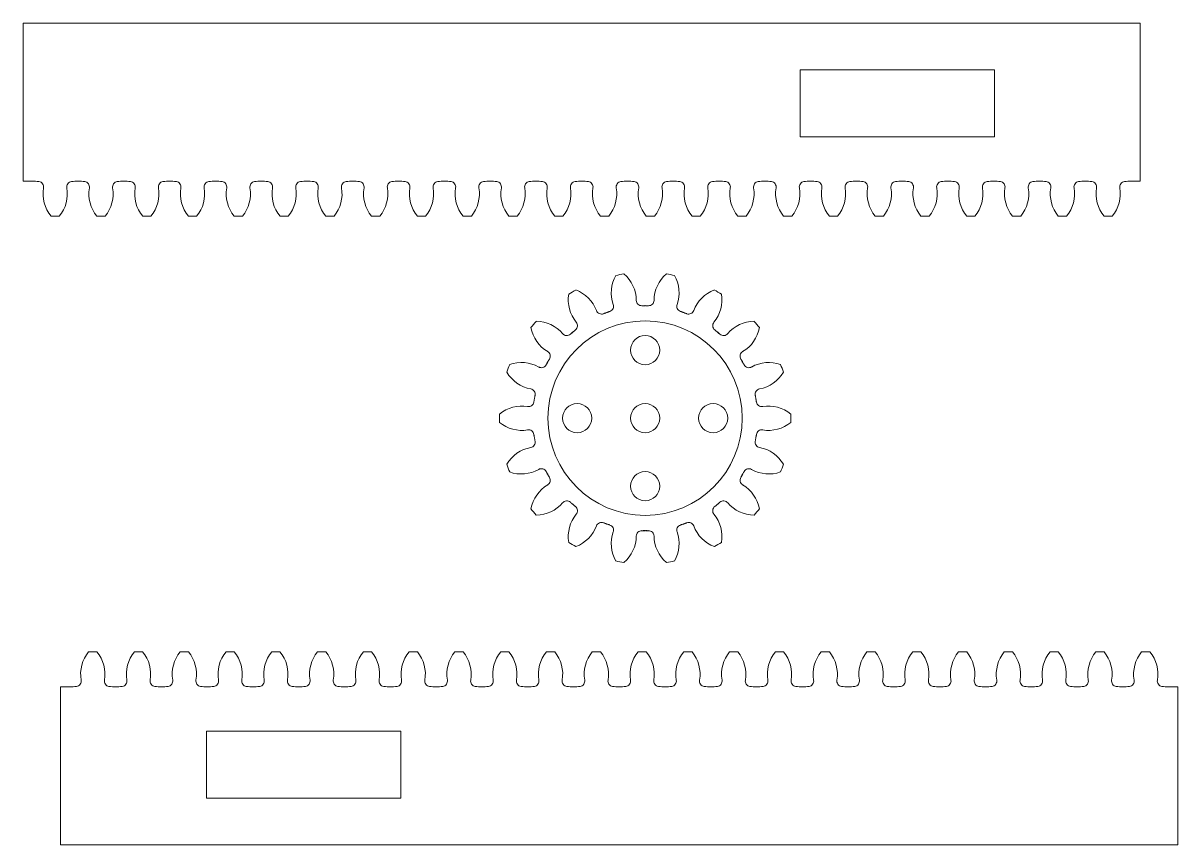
# Model space of a CAD drawing. Header units: inches. Extents: x 287 to 406, y 112 to 196.
import ezdxf

# ---------------------------------------------------------------- set-up
doc = ezdxf.new("R2010")
doc.units = ezdxf.units.IN
doc.header["$MEASUREMENT"] = 0

# ---------------------------------------------------------------- blocks, each defined once
blk = doc.blocks.new('*U16')
at = {"color": 7, "linetype": 'ByBlock', "lineweight": 5}
for centre, radius, start, end in [((2.36, -0.5), 3.61, 140.4213, 189.5922), ((0, -13.2), 15, 88.3839, 91.6161), ((-2.36, -0.5), 3.61, 350.4078, 39.5787), ((-1.75, -1.2), 0.558, 278.2948, 9.5922), ((1.75, -1.2), 0.558, 170.4078, 261.7052)]:
    blk.add_arc(centre, radius, start, end, dxfattribs=at)
for points in [[(-1.67, -1.75), (-1.9, -1.78), (-2.13, -1.8), (-2.36, -1.8)], [(1.67, -1.75), (1.9, -1.78), (2.13, -1.8), (2.36, -1.8)]]:
    blk.add_open_spline(points, degree=3, dxfattribs=at)
blk = doc.blocks.new('*U17')
at = {"color": 0, "linetype": 'ByBlock', "lineweight": -2, "transparency": 16777216}
for p in [(0, 0), (4.7124, 0), (9.4248, 0), (14.1372, 0), (18.8496, 0), (23.562, 0), (28.2744, 0), (32.9868, 0), (37.6992, 0), (42.4116, 0), (47.124, 0), (51.8364, 0), (56.5488, 0), (61.2612, 0), (65.9736, 0), (70.686, 0), (75.3984, 0), (80.1108, 0), (84.8232, 0), (89.5356, 0), (94.248, 0), (98.9604, 0), (103.6728, 0), (108.3852, 0)]:
    blk.add_blockref('*U16', p, dxfattribs=at)
blk = doc.blocks.new('*U14')
at = {"linetype": 'ByBlock', "lineweight": 5}
for points in [[(1.72, 1.67), (1.72, 1.73), (1.73, 1.79), (1.74, 1.85), (1.75, 1.92), (1.76, 1.98), (1.78, 2.04), (1.79, 2.1), (1.8, 2.16), (1.81, 2.22), (1.82, 2.29), (1.83, 2.35)], [(1.83, -2.35), (1.82, -2.29), (1.81, -2.22), (1.8, -2.16), (1.79, -2.1), (1.78, -2.04), (1.76, -1.98), (1.75, -1.92), (1.74, -1.85), (1.73, -1.79), (1.72, -1.73), (1.72, -1.67)]]:
    blk.add_lwpolyline(points, dxfattribs=at)
for centre, radius, start, end in [((0.47, -2.36), 3.61, 80.4078, 129.5787), ((1.16, 1.75), 0.558, 260.4078, 351.7052), ((13.17, 0), 15, 178.3839, 181.6161), ((0.47, 2.36), 3.61, 230.4213, 279.5922), ((1.16, -1.75), 0.558, 8.2948, 99.5922)]:
    blk.add_arc(centre, radius, start, end, dxfattribs=at)
blk = doc.blocks.new('*U15')
at = {"color": 0, "linetype": 'ByBlock', "lineweight": -2, "transparency": 16777216}
for p, rotation in [((-174.94, 81.19), 279.9999999999995), ((-170.37, 81.19), 259.9999999999995), ((-179.24, 79.62), 299.9999999999995), ((-166.08, 79.62), 239.9999999999996), ((-182.74, 76.69), 319.9999999999995), ((-162.57, 76.69), 219.9999999999997), ((-185.03, 72.73), 339.9999999999994), ((-160.29, 72.73), 199.9999999999997), ((-159.49, 68.22), 180), ((-185.03, 63.72), 19.99999999999995), ((-160.29, 63.72), 159.9999999999997), ((-182.74, 59.76), 39.99999999999991), ((-162.57, 59.76), 139.9999999999998), ((-179.24, 56.82), 59.99999999999987), ((-166.08, 56.82), 119.9999999999998), ((-174.94, 55.26), 79.99999999999984), ((-170.37, 55.26), 99.9999999999998)]:
    blk.add_blockref('*U14', p, dxfattribs=dict(at, rotation=rotation))
blk.add_blockref('*U14', (-185.82, 68.22), dxfattribs=at)
blk = doc.blocks.new('*U27')
at = {"color": 7, "linetype": 'ByBlock', "lineweight": 5}
for centre, radius, start, end in [((2.36, -0.5), 3.61, 140.4213, 189.5922), ((0, -13.2), 15, 88.3839, 91.6161), ((-2.36, -0.5), 3.61, 350.4078, 39.5787), ((-1.75, -1.2), 0.558, 278.2948, 9.5922), ((1.75, -1.2), 0.558, 170.4078, 261.7052)]:
    blk.add_arc(centre, radius, start, end, dxfattribs=at)
for points in [[(-1.67, -1.75), (-1.9, -1.78), (-2.13, -1.8), (-2.36, -1.8)], [(1.67, -1.75), (1.9, -1.78), (2.13, -1.8), (2.36, -1.8)]]:
    blk.add_open_spline(points, degree=3, dxfattribs=at)
blk = doc.blocks.new('*U28')
at = {"color": 0, "linetype": 'ByBlock', "lineweight": -2, "transparency": 16777216}
for p in [(0, 0), (4.7124, 0), (9.4248, 0), (14.1372, 0), (18.8496, 0), (23.562, 0), (28.2744, 0), (32.9868, 0), (37.6992, 0), (42.4116, 0), (47.124, 0), (51.8364, 0), (56.5488, 0), (61.2612, 0), (65.9736, 0), (70.686, 0), (75.3984, 0), (80.1108, 0), (84.8232, 0), (89.5356, 0), (94.248, 0), (98.9604, 0), (103.6728, 0), (108.3852, 0)]:
    blk.add_blockref('*U27', p, dxfattribs=at)

msp = doc.modelspace()

# ---------------------------------------------------------------- linework, layer by layer
at = {"color": 7, "linetype": 'ByBlock', "lineweight": 5}
for p, q in [((287.12, 180.36), (287.12, 195.36)), ((405.99, 127.44), (405.99, 112.44))]:
    msp.add_line(p, q, dxfattribs=at)
for points in [[(288.08, 179.91), (287.12, 179.91), (287.12, 196.16), (402.12, 196.16), (402.12, 179.91), (401.17, 179.91)], [(405.04, 127.89), (405.99, 127.89), (405.99, 111.64), (290.99, 111.64), (290.99, 127.89), (291.94, 127.89)]]:
    msp.add_lwpolyline(points, dxfattribs=at)
for points in [[(387.12, 184.46), (387.12, 191.36), (367.12, 191.36), (367.12, 184.46)], [(305.99, 123.34), (305.99, 116.44), (325.99, 116.44), (325.99, 123.34)]]:
    msp.add_lwpolyline(points, close=True, dxfattribs=at)
for centre, radius in [((351.15, 155.53), 10), ((351.15, 162.53), 1.5), ((344.15, 155.53), 1.5), ((351.15, 155.53), 1.5), ((358.15, 155.53), 1.5), ((351.15, 148.53), 1.5)]:
    msp.add_circle(centre, radius, dxfattribs=at)

# ---------------------------------------------------------------- block references
at = {"color": 7, "linetype": 'ByBlock', "lineweight": 5, "xscale": -1, "rotation": 180}
msp.add_blockref('*U17', (290.43, 178.11), dxfattribs=at)
at = {"color": 7, "linetype": 'ByBlock', "lineweight": 5}
msp.add_blockref('*U15', (523.81, 87.3), dxfattribs=at)
at = {"color": 7, "linetype": 'ByBlock', "lineweight": 5, "xscale": -1}
msp.add_blockref('*U28', (402.68, 129.69), dxfattribs=at)

doc.saveas('drawing.dxf')
